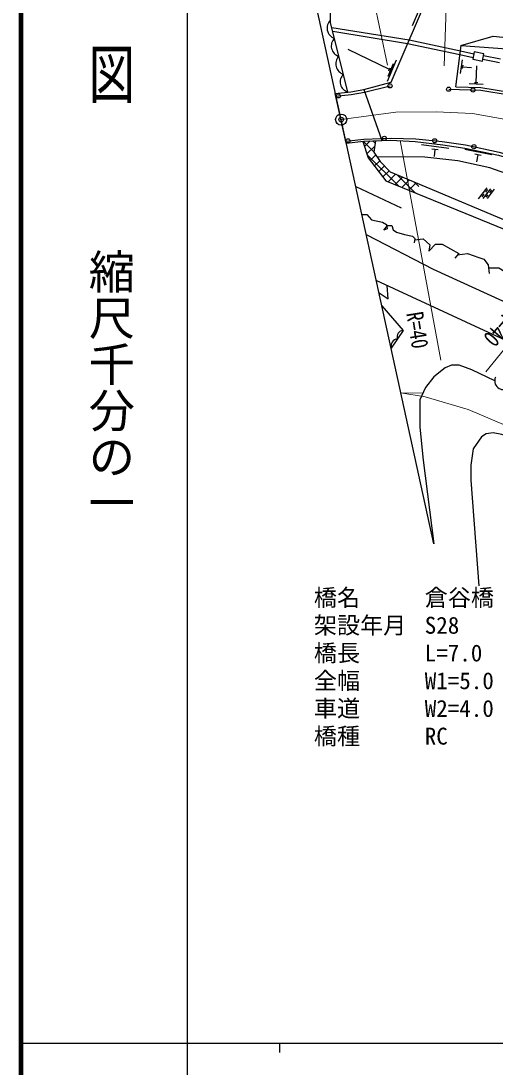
# Model space of a CAD drawing. Units: millimetres at full size, sheet at 1:1000; details may follow other scales. Extents: x 40000 to 680000, y 20000 to 380000.
# Drawn here: x 40000 to 91332, y 202409 to 315648 of the extents above; entities that cross this region are included whole.
import ezdxf
from ezdxf.enums import TextEntityAlignment as Align

# ---------------------------------------------------------------- set-up
doc = ezdxf.new("R2010")
doc.units = ezdxf.units.MM
doc.header["$LTSCALE"] = 1000
doc.header["$PDMODE"] = 32
doc.header["$PDSIZE"] = 500
doc.linetypes.add('CHAIN', pattern=[18.5, 12, -1.5, 3.5, -1.5])
doc.linetypes.add('DASHED', pattern=[7.5, 6, -1.5])
for name, color, linetype, lineweight in [('M-BGD', 7, 'Continuous', 25), ('M-BMK', 2, 'CHAIN', 13), ('M-BMK-OTRS', 5, 'Continuous', 25), ('M-BMK-ROW', 30, 'DASHED', 25), ('M-BMK-SRVR', 3, 'Continuous', 25), ('M-STR-HTXT', 7, 'Continuous', 13), ('M-STR-STR1', 1, 'Continuous', 25), ('M-TTL', 2, 'Continuous', 140), ('M-TTL-BAND', 7, 'Continuous', 25)]:
    doc.layers.add(name, color=color, linetype=linetype, lineweight=lineweight)
doc.layers.add('M-OTRS', color=6, linetype='Continuous')
doc.styles.add('@ＭＳ ゴシック', font='')
doc.styles.add('ＭＳ ゴシック', font='')
doc.styles.get('@ＭＳ ゴシック').set_extended_font_data('@MS Gothic')
doc.styles.get('ＭＳ ゴシック').set_extended_font_data('MS Gothic')

msp = doc.modelspace()

# ---------------------------------------------------------------- linework, layer by layer
at = {"layer": 'M-BGD'}
for p, q in [((82382, 315165), (84355, 319759)), ((82025, 313553), (73653, 314918)), ((81864, 313179), (73758, 314500)), ((79903, 310404), (75429, 312552)), ((87090, 308527), (87660, 312996)), ((79685, 309137), (80672, 311434)), ((88955, 311670), (87530, 311973)), ((87751, 311447), (87561, 309959)), ((89034, 312062), (87581, 312371)), ((91828, 311116), (90003, 311484)), ((91907, 311508), (90082, 311876)), ((79745, 309655), (80337, 311034)), ((79834, 310243), (79972, 310564)), ((87827, 310857), (87782, 310510)), ((87804, 310684), (88796, 310589)), ((89296, 308982), (89355, 310771)), ((77209, 307929), (79957, 308617)), ((88541, 308857), (90040, 308808)), ((89121, 308988), (89471, 308977)), ((78222, 301494), (77103, 302613)), ((77791, 302651), (77189, 302049)), ((78348, 302429), (78109, 302668)), ((78304, 302103), (77460, 301259)), ((86343, 301841), (83368, 302222)), ((85165, 301689), (84470, 301778)), ((84817, 301734), (84722, 300990)), ((90997, 301146), (88056, 301739)), ((89810, 301079), (89124, 301218)), ((80876, 297780), (77492, 301164)), ((78413, 301151), (77815, 300553)), ((78838, 300516), (78276, 299954)), ((89467, 301148), (89319, 300413)), ((79346, 299963), (78737, 299354)), ((79865, 299421), (79198, 298754)), ((80563, 299059), (79746, 298242)), ((82672, 297044), (80726, 298990)), ((81310, 298745), (80499, 297934)), ((82057, 298432), (81251, 297626)), ((82805, 298119), (82004, 297318)), ((83061, 297716), (82552, 298225)), ((82772, 297025), (82756, 297010)), ((89545, 296400), (90493, 297574)), ((89942, 296620), (90159, 296889)), ((90029, 296429), (90858, 297485)), ((90346, 297121), (90564, 297391)), ((90357, 296562), (90575, 296832)), ((90512, 296420), (91282, 297436)), ((90755, 297054), (90973, 297324)), ((79075, 284819), (81375, 282134)), ((81375, 282134), (80076, 280244))]:
    msp.add_line(p, q, dxfattribs=at)
at = {"layer": 'M-BGD', "linetype": 'DASHED'}
for p, q in [((87530, 311973), (81864, 313179)), ((87581, 312371), (82025, 313553))]:
    msp.add_line(p, q, dxfattribs=at)
at = {"layer": 'M-BGD'}
for points in [[(75397, 307940), (73512, 315483), (73504, 320096), (74185, 323006), (76342, 325390), (77720, 331613)], [(77109, 308209), (80078, 309018), (89153, 330151)], [(87641, 312998), (91141, 314015), (97402, 313348), (113312, 306030), (118744, 301103), (126347, 294723), (132660, 289963), (138445, 285709), (148154, 279251), (166687, 300395)], [(87660, 312996), (98045, 312214), (112520, 305807), (128449, 292540), (136197, 286606), (146851, 279232)], [(86310, 308253), (89777, 308138), (92846, 307653), (95307, 307080), (98880, 305944), (102496, 304374), (106333, 302327), (110902, 299507), (114925, 296482), (121709, 290818), (128261, 285310), (134497, 280415), (137525, 278353), (146251, 273301), (148256, 273183)], [(87090, 308527), (89805, 308438), (92903, 307948), (95387, 307370), (98986, 306225), (102627, 304644), (106483, 302587), (111072, 299755), (115111, 296717), (121901, 291048), (128450, 285543), (134674, 280657), (137685, 278607), (146340, 273596), (148273, 273483)], [(77001, 302603), (77609, 300821), (79521, 298335), (102727, 288832), (105302, 286272), (113758, 284041), (115356, 281594), (118878, 279231)], [(78381, 302683), (78215, 301445), (78891, 300438), (79977, 299304), (103156, 289589), (105579, 287263), (114378, 284755), (116428, 281951), (129904, 270587), (133089, 268429)], [(78980, 302937), (80094, 302967), (82756, 302880), (85588, 302594)], [(79057, 302719), (80053, 302742), (82681, 302599), (85685, 302232), (88068, 301885), (91702, 301106), (94642, 300262), (97178, 299263), (100133, 297969), (102854, 296414), (106698, 293989), (109923, 291607), (113316, 288743), (124983, 278090), (132225, 271994), (134569, 270327), (138064, 268540)], [(85588, 302594), (88130, 302230), (91787, 301446), (94755, 300593), (97312, 299586), (100291, 298282), (103034, 296714), (106896, 294278), (110140, 291881), (113547, 289006), (125214, 278353), (132439, 272271), (134760, 270621), (138115, 268852)], [(117462, 283083), (111753, 288136), (108852, 290467), (106594, 292204), (103999, 294006), (100313, 296167), (99023, 296883), (97704, 297299), (90775, 299731), (87315, 300519), (83745, 300917), (78553, 300942)], [(76917, 294682), (77439, 294678), (77952, 294135), (79128, 293879), (79586, 293595), (79636, 293153), (79295, 292994), (79685, 293497), (80146, 293497), (80295, 293019), (80654, 292777), (81518, 292515), (82400, 292349), (82650, 292088), (82563, 291619)], [(77385, 292541), (84644, 288789), (97994, 282692), (104817, 279584), (113514, 272852), (120690, 265707), (123054, 263859), (124940, 262181), (124082, 261216), (121030, 261614), (111340, 269002), (107298, 271949), (100853, 275624), (97713, 277319), (95229, 279811), (90150, 282124), (78474, 287568)], [(82623, 291944), (83539, 292054), (84278, 291403), (84157, 290737)], [(84157, 290737), (84865, 291467), (85610, 291467), (87402, 290491), (86959, 289976)], [(87274, 290343), (88330, 290491), (89572, 290041), (90097, 289864), (90576, 289251), (90676, 288322)], [(90610, 288932), (91724, 288915), (92397, 288508), (93143, 288307), (93765, 287039)], [(78769, 286216), (79759, 285575), (79638, 287026)], [(91290, 276705), (88824, 277888), (87462, 278398), (86625, 278398), (85944, 278115), (84684, 277135), (83792, 275963), (83179, 274616), (83179, 271660), (83529, 268109), (84711, 259064)], [(141915, 240809), (137693, 245221), (134922, 247795), (132265, 249787), (129367, 251693), (120499, 256524), (111101, 260876), (109245, 261827), (105750, 263530), (101522, 265434), (99014, 266643), (97106, 268042), (92953, 270533), (92054, 270899), (91129, 271047), (90353, 270948), (89853, 270621), (88968, 269320), (88696, 267549), (88696, 265941), (89578, 254503)]]:
    msp.add_lwpolyline(points, dxfattribs=at)
msp.add_lwpolyline([(88924, 311514), (89966, 311303), (90125, 312090), (89082, 312301)], close=True, dxfattribs=at)
for centre in [(79957, 308617), (86310, 308253), (88934, 308166), (74363, 307531), (75404, 302665), (79348, 302947), (84798, 302674), (89038, 302035)]:
    msp.add_circle(centre, 225, dxfattribs=at)
for centre, radius, start, end in [((74325, 314882), 1184, 133.41583, 251.1234), ((74756, 312934), 1160, 134.51993, 253.54955), ((75241, 310994), 1160, 134.51993, 253.54955), ((75726, 309053), 1160, 134.51993, 253.54955), ((81381, 281467), 667, 90.52378, 200.47993), ((80854, 280438), 801, 97.01305, 193.99066), ((92258, 276705), 968, 155.838, 303.20071)]:
    msp.add_arc(centre, radius, start, end, dxfattribs=at)
at = {"layer": 'M-BMK'}
msp.add_lwpolyline([(74666, 304969), (80579, 305773), (84966, 305818), (88874, 305623), (92727, 304936), (96162, 303985), (100147, 302563), (103169, 300914), (107158, 298457), (122644, 285941), (131132, 279142), (134367, 276550), (136966, 274347), (139851, 272607), (142669, 271284), (147091, 269887), (151210, 269187), (154485, 269001), (164425, 268554), (184652, 267886), (194323, 267919)], dxfattribs=at)
at = {"layer": 'M-BMK-OTRS'}
msp.add_line((84711, 259064), (67134, 339389), dxfattribs=at)
at = {"layer": 'M-BMK-ROW'}
msp.add_line((76253, 297717), (81157, 295421), dxfattribs=at)
at = {"layer": 'M-BMK-SRVR'}
msp.add_circle((74666, 304969), 600, dxfattribs=at)
at = {"layer": 'M-OTRS'}
msp.add_point((74666, 304969), dxfattribs=at)
at = {"layer": 'M-STR-HTXT'}
for p, q in [((85837, 310795), (86570, 335016)), ((79688, 310854), (75162, 332802)), ((81046, 302688), (85442, 278925)), ((107158, 298457), (90338, 277666)), ((81139, 275386), (83594, 275346))]:
    msp.add_line(p, q, dxfattribs=at)
msp.add_lwpolyline([(128008, 244593), (124097, 246322), (117815, 250082), (111572, 255685), (102698, 265194), (98359, 268460), (93695, 271356), (88429, 273575), (83750, 274975), (81139, 275386)], dxfattribs=at)
at = {"layer": 'M-STR-STR1'}
for p, q in [((77109, 308209), (79057, 302719)), ((77109, 308209), (79057, 302719)), ((75207, 302422), (74002, 307786)), ((75207, 302422), (74002, 307786))]:
    msp.add_line(p, q, dxfattribs=at)
for points in [[(74002, 307786), (75702, 307974), (77109, 308209)], [(74002, 307786), (75702, 307974), (77109, 308209)], [(74067, 307499), (75742, 307684), (77209, 307929)], [(74067, 307499), (75742, 307684), (77209, 307929)], [(75158, 302640), (77117, 302837), (78980, 302937)], [(75158, 302640), (77117, 302837), (78980, 302937)], [(75207, 302422), (77134, 302616), (79057, 302719)], [(75207, 302422), (77134, 302616), (79057, 302719)]]:
    msp.add_lwpolyline(points, dxfattribs=at)
at = {"layer": 'M-TTL'}
msp.add_line((40000, 380000), (40000, 20000), dxfattribs=at)
at = {"layer": 'M-TTL-BAND'}
for p, q in [((58000, 370000), (58000, 20000)), ((40000, 205000), (579000, 205000)), ((68000, 205000), (68000, 204000))]:
    msp.add_line(p, q, dxfattribs=at)

# ---------------------------------------------------------------- texts
at = {"layer": 'M-STR-HTXT', "style": 'ＭＳ ゴシック', "width": 0.8}
for rotation, p in [(229.183, (90834, 283267)), (279.232, (81492, 281946))]:
    msp.add_text('R=40', height=1833, rotation=rotation, dxfattribs=at).set_placement(p, align=Align.BOTTOM_CENTER)
at = {"layer": 'M-STR-HTXT', "style": 'ＭＳ ゴシック'}
for s, p in [('橋名', (71716, 251765)), ('倉谷橋', (83716, 251765)), ('架設年月', (71716, 248765)), ('S28', (83716, 248765)), ('橋長', (71716, 245765)), ('L=7.0', (83716, 245765)), ('全幅', (71716, 242765)), ('W1=5.0', (83716, 242765)), ('車道', (71716, 239765)), ('W2=4.0', (83716, 239765)), ('橋種', (71716, 236765)), ('RC', (83716, 236765))]:
    msp.add_text(s, height=1833, dxfattribs=at).set_placement(p, align=Align.BOTTOM_LEFT)
at = {"layer": 'M-TTL-BAND', "style": '@ＭＳ ゴシック', "width": 1.4}
msp.add_text('平  面  図', height=3666, rotation=270, dxfattribs=at).set_placement((49777, 306475), align=Align.MIDDLE_RIGHT)
at = {"layer": 'M-TTL-BAND', "style": '@ＭＳ ゴシック'}
msp.add_text('縮尺千分の一', height=3666, rotation=270, dxfattribs=at).set_placement((49777, 261030), align=Align.MIDDLE_RIGHT)

doc.saveas('drawing.dxf')
